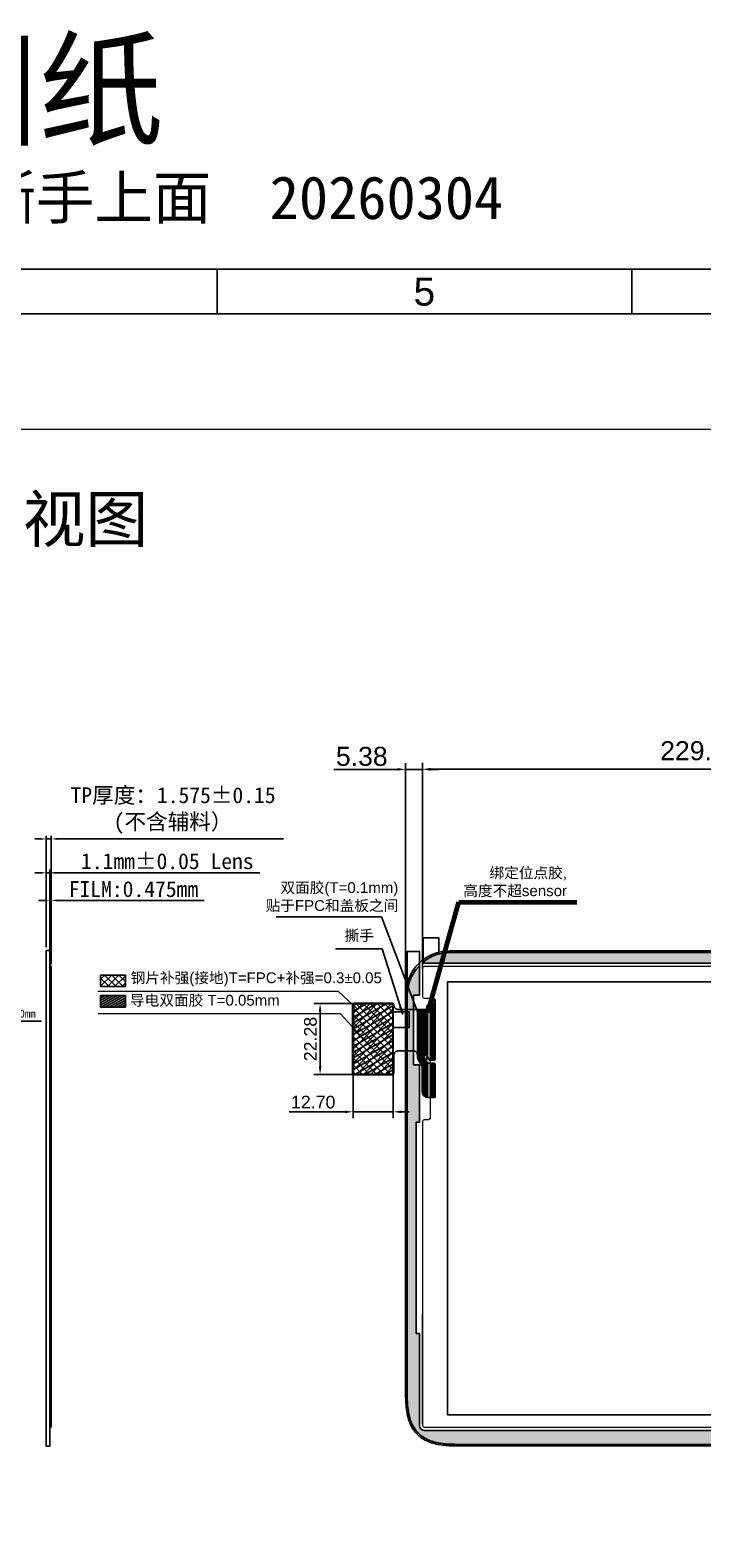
# Model space of a CAD drawing. Header units: millimetres. Extents: x 20905 to 43117, y -15595 to -5301.
# Drawn here: x 25032.7 to 25244.7, y -15172.3 to -14699.8 of the extents above; entities that cross this region are included whole.
import ezdxf

# ---------------------------------------------------------------- set-up
doc = ezdxf.new("R2010")
doc.units = ezdxf.units.MM
doc.header["$LTSCALE"] = 0.2
doc.header["$PDMODE"] = 35
for name, color, linetype in [('DIM', 4, 'Continuous'), ('FPC', 32, 'Continuous'), ('LENS', 6, 'Continuous'), ('SENSOR', 7, 'Continuous'), ('tape', 62, 'Continuous'), ('图形外框', 7, 'Continuous'), ('背胶', 2, 'Continuous')]:
    doc.layers.add(name, color=color, linetype=linetype)
doc.styles.get("Standard").update_dxf_attribs({"font": 'simhei.ttf'})
doc.styles.add('TXT', font='arial.ttf', dxfattribs={"height": 3.5})
doc.styles.add('宋体', font='arial.ttf')
doc.dimstyles.new('11', dxfattribs={"dimtxt": 4, "dimasz": 1.8, "dimexe": 1, "dimexo": 1, "dimgap": 1, "dimtad": 1, "dimzin": 9, "dimdsep": 46, "dimtxsty": 'Standard', "dimcen": 1, "dimclrd": 256, "dimclre": 256, "dimclrt": 256, "dimadec": 3, "dimazin": 0, "dimtfac": 1, "dimtmove": 0, "dimatfit": 3, "dimfxl": 1, "dimarcsym": 0})
doc.dimstyles.new('D00A', dxfattribs={"dimtxt": 3, "dimasz": 2, "dimexe": 1.25, "dimexo": 0.625, "dimtad": 0, "dimdsep": 46, "dimtxsty": '宋体', "dimcen": 2.5, "dimclrd": 3, "dimclre": 3, "dimclrt": 3, "dimadec": 0, "dimazin": 0, "dimtfac": 1, "dimtmove": 0, "dimatfit": 3, "dimfxl": 1, "dimarcsym": 0})
doc.dimstyles.new('D3.0', dxfattribs={"dimtxt": 3, "dimasz": 1.8, "dimexe": 1.199999999999999, "dimexo": 1.199999999999999, "dimgap": 1.199999999999999, "dimtad": 0, "dimzin": 1, "dimdsep": 46, "dimtxsty": '宋体', "dimcen": 0, "dimclrd": 3, "dimclre": 3, "dimclrt": 3, "dimadec": 0, "dimazin": 0, "dimtfac": 1, "dimtmove": 0, "dimatfit": 3, "dimfxl": 1, "dimlwd": 5, "dimlwe": 5, "dimarcsym": 0})
doc.dimstyles.get("Standard").update_dxf_attribs({"dimtxt": 4, "dimasz": 2.5, "dimexe": 1, "dimexo": 1, "dimtad": 1, "dimdsep": 46, "dimtxsty": '宋体', "dimcen": 0.09, "dimclrd": 256, "dimclre": 256, "dimclrt": 256, "dimadec": 0, "dimazin": 0, "dimtp": 0.005, "dimtm": 0.005, "dimtfac": 1, "dimtofl": 0, "dimtmove": 0, "dimatfit": 3, "dimfxl": 1, "dimtolj": 1, "dimlwd": -1, "dimlwe": -1, "dimarcsym": 0})
doc.dimstyles.new('STANDARD$0', dxfattribs={"dimtxt": 1.8, "dimasz": 2, "dimexe": 0.5, "dimexo": 0.6, "dimgap": 0.3, "dimtad": 0, "dimzin": 9, "dimdsep": 46, "dimtxsty": 'TXT', "dimcen": -2, "dimclrd": 256, "dimclre": 256, "dimclrt": 256, "dimadec": 1, "dimazin": 2, "dimtp": 0.2, "dimtm": 0.2, "dimtfac": 0.5, "dimtmove": 0, "dimatfit": 3, "dimfxl": 1, "dimtolj": 2, "dimarcsym": 0})

# ---------------------------------------------------------------- blocks, each defined once
blk = doc.blocks.new('*D157')
at = {"layer": 'Defpoints', "color": 0}
for p in [(25038.98983601941, -14965.31219221491), (25037.88983601941, -14989.78305591394), (25038.98983601941, -14989.78305591395)]:
    blk.add_point(p, dxfattribs=at)
at = {"layer": 'DIM', "lineweight": -2}
for p, q in [((25036.08983601942, -14965.31219221491), (25034.28983601942, -14965.31219221491)), ((25037.88983601941, -14988.78305591394), (25037.88983601941, -14964.31219221491)), ((25037.88983601941, -14965.31219221491), (25038.98983601941, -14965.31219221491)), ((25038.98983601941, -14988.78305591395), (25038.98983601941, -14964.31219221491)), ((25040.7898360194, -14965.31219221491), (25105.25189922107, -14965.31219221491))]:
    blk.add_line(p, q, dxfattribs=at)
at = {"layer": 'DIM'}
for points in [[(25036.08983601942, -14965.01219221491), (25036.08983601942, -14965.61219221491), (25037.88983601941, -14965.31219221491)], [(25040.7898360194, -14965.01219221491), (25040.7898360194, -14965.61219221491), (25038.98983601941, -14965.31219221491)]]:
    blk.add_solid(points, dxfattribs=at)
at = {"layer": 'DIM', "lineweight": 9, "insert": (25076.06369697388, -14961.68578772053), "char_height": 5, "attachment_point": 5}
blk.add_mtext('1.1mm%%P0.05 Lens', dxfattribs=at)
blk = doc.blocks.new('*D158')
at = {"layer": 'Defpoints', "color": 0}
for p in [(25039.4648360194, -14973.9945097682), (25038.98983601941, -14994.80305591394), (25039.4648360194, -14994.80305591394)]:
    blk.add_point(p, dxfattribs=at)
at = {"layer": 'DIM', "lineweight": -2}
for p, q in [((25037.18983601941, -14973.9945097682), (25035.38983601941, -14973.9945097682)), ((25038.98983601941, -14993.80305591394), (25038.98983601941, -14972.9945097682)), ((25038.98983601941, -14973.9945097682), (25039.4648360194, -14973.9945097682)), ((25039.4648360194, -14993.80305591394), (25039.4648360194, -14972.9945097682)), ((25041.2648360194, -14973.9945097682), (25087.7052854576, -14973.9945097682))]:
    blk.add_line(p, q, dxfattribs=at)
at = {"layer": 'DIM'}
for points in [[(25037.18983601941, -14973.6945097682), (25037.18983601941, -14974.29450976819), (25038.98983601941, -14973.9945097682)], [(25041.2648360194, -14973.6945097682), (25041.2648360194, -14974.29450976819), (25039.4648360194, -14973.9945097682)]]:
    blk.add_solid(points, dxfattribs=at)
at = {"layer": 'DIM', "lineweight": 9, "insert": (25065.3850607385, -14970.46641988055), "char_height": 5, "attachment_point": 5}
blk.add_mtext('FILM:0.475{\\A0;mm}', dxfattribs=at)
blk = doc.blocks.new('*D163')
at = {"layer": 'Defpoints', "color": 0}
for p in [(25039.46483601941, -14954.63860385162), (25037.88983601941, -14989.78305591394), (25039.46483601941, -14995.17594009922)]:
    blk.add_point(p, dxfattribs=at)
at = {"layer": 'DIM', "lineweight": -2}
for p, q in [((25036.08983601942, -14954.63860385162), (25034.28983601942, -14954.63860385162)), ((25037.88983601941, -14988.78305591394), (25037.88983601941, -14953.63860385162)), ((25037.88983601941, -14954.63860385162), (25039.46483601941, -14954.63860385162)), ((25039.46483601941, -14994.17594009922), (25039.46483601941, -14953.63860385162)), ((25041.26483601941, -14954.63860385162), (25112.67719556997, -14954.63860385162))]:
    blk.add_line(p, q, dxfattribs=at)
at = {"layer": 'DIM'}
for points in [[(25036.08983601942, -14954.33860385162), (25036.08983601942, -14954.93860385162), (25037.88983601941, -14954.63860385162)], [(25041.26483601941, -14954.33860385162), (25041.26483601941, -14954.93860385162), (25039.46483601941, -14954.63860385162)]]:
    blk.add_solid(points, dxfattribs=at)
at = {"layer": 'DIM', "lineweight": 9, "insert": (25077.87101579469, -14945.69384729731), "char_height": 5, "attachment_point": 5}
blk.add_mtext('TP厚度：1.575%%P0.15\\P(不含辅料）', dxfattribs=at)
blk = doc.blocks.new('*D166')
at = {"layer": 'Defpoints', "color": 0}
for p in [(25386.35364517645, -14932.67912224871), (25156.58164398836, -14995.97021441002), (25386.35364517645, -14997.64845252361)]:
    blk.add_point(p, dxfattribs=at)
at = {"layer": 'DIM', "lineweight": -2}
for p, q in [((25156.58164398836, -14995.47021441002), (25156.58164398836, -14930.67912224871)), ((25159.08164398836, -14932.67912224871), (25383.85364517645, -14932.67912224871)), ((25386.35364517645, -14997.14845252361), (25386.35364517645, -14930.67912224871))]:
    blk.add_line(p, q, dxfattribs=at)
at = {"layer": 'DIM'}
for points in [[(25159.08164398836, -14932.26245558204), (25159.08164398836, -14933.09578891537), (25156.58164398836, -14932.67912224871)], [(25383.85364517645, -14932.26245558204), (25383.85364517645, -14933.09578891537), (25386.35364517645, -14932.67912224871)]]:
    blk.add_solid(points, dxfattribs=at)
at = {"layer": 'DIM', "insert": (25275.25364517475, -14927.74392443152), "char_height": 6, "attachment_point": 5, "style": '宋体'}
blk.add_mtext('\\A2;229.77%%P0.2(sensor OD)', dxfattribs=at)
blk = doc.blocks.new('*D170')
at = {"layer": 'Defpoints', "color": 0}
for p in [(25151.19697734655, -14932.71972706788), (25156.58164398836, -14995.97021441002), (25151.19697734655, -15007.27495996032)]:
    blk.add_point(p, dxfattribs=at)
at = {"layer": 'DIM', "lineweight": -2}
for p, q in [((25148.69697734655, -14932.71972706788), (25128.59943300821, -14932.71972706788)), ((25151.19697734655, -15006.77495996032), (25151.19697734655, -14930.71972706788)), ((25156.58164398836, -14932.71972706788), (25151.19697734655, -14932.71972706788)), ((25156.58164398836, -14995.47021441002), (25156.58164398836, -14930.71972706788)), ((25159.08164398836, -14932.71972706788), (25161.58164398836, -14932.71972706788))]:
    blk.add_line(p, q, dxfattribs=at)
at = {"layer": 'DIM'}
for points in [[(25148.69697734655, -14932.30306040121), (25148.69697734655, -14933.13639373454), (25151.19697734655, -14932.71972706788)], [(25159.08164398836, -14932.30306040121), (25159.08164398836, -14933.13639373454), (25156.58164398836, -14932.71972706788)]]:
    blk.add_solid(points, dxfattribs=at)
at = {"layer": 'DIM', "insert": (25137.39820517738, -14928.65424275683), "char_height": 6, "attachment_point": 5, "style": '宋体'}
blk.add_mtext('\\A2;5.38', dxfattribs=at)
blk = doc.blocks.new('*D171')
at = {"layer": 'Defpoints', "color": 0}
for p in [(25147.32864969228, -15027.10768206873), (25134.62864969228, -15027.44307360261), (25134.62864969228, -15040.60675198935)]:
    blk.add_point(p, dxfattribs=at)
at = {"layer": 'DIM', "lineweight": -2}
for p, q in [((25134.62864969228, -15027.94307360261), (25134.62864969228, -15042.60675198935)), ((25147.32864969228, -15027.60768206873), (25147.32864969228, -15042.60675198935)), ((25132.12864969228, -15040.60675198935), (25114.52087343035, -15040.60675198935)), ((25147.32864969228, -15040.60675198935), (25134.62864969228, -15040.60675198935)), ((25149.82864969228, -15040.60675198935), (25152.32864969228, -15040.60675198935))]:
    blk.add_line(p, q, dxfattribs=at)
at = {"layer": 'DIM'}
for points in [[(25132.12864969228, -15040.19008532268), (25132.12864969228, -15041.02341865601), (25134.62864969228, -15040.60675198935)], [(25149.82864969228, -15040.19008532268), (25149.82864969228, -15041.02341865601), (25147.32864969228, -15040.60675198935)]]:
    blk.add_solid(points, dxfattribs=at)
at = {"layer": 'DIM', "insert": (25122.07476156131, -15037.56446003846), "char_height": 4, "attachment_point": 5, "style": '宋体'}
blk.add_mtext('\\A2;12.70', dxfattribs=at)
blk = doc.blocks.new('*D172')
at = {"layer": 'Defpoints', "color": 0}
for p in [(25136.67749475096, -15006.5330291118), (25124.25356362716, -15028.81349655624), (25138.27350206756, -15028.81349655624)]:
    blk.add_point(p, dxfattribs=at)
at = {"layer": 'DIM', "lineweight": -2}
for p, q in [((25136.17749475096, -15006.5330291118), (25122.25356362716, -15006.5330291118)), ((25124.25356362716, -15009.0330291118), (25124.25356362716, -15026.31349655624)), ((25137.77350206756, -15028.81349655624), (25122.25356362716, -15028.81349655624))]:
    blk.add_line(p, q, dxfattribs=at)
at = {"layer": 'DIM'}
for points in [[(25123.83689696049, -15009.0330291118), (25124.67023029382, -15009.0330291118), (25124.25356362716, -15006.5330291118)], [(25123.83689696049, -15026.31349655624), (25124.67023029382, -15026.31349655624), (25124.25356362716, -15028.81349655624)]]:
    blk.add_solid(points, dxfattribs=at)
at = {"layer": 'DIM', "insert": (25121.21127167627, -15017.67326283401), "char_height": 4, "attachment_point": 5, "rotation": 90, "style": '宋体'}
blk.add_mtext('\\A2;22.28', dxfattribs=at)

msp = doc.modelspace()

# ---------------------------------------------------------------- hatches: boundary and pattern name
at = {"layer": 'FPC'}
h = msp.add_hatch(dxfattribs=at)
h.set_pattern_fill('ANSI37', color=0, scale=0.5, style=0)
h.set_pattern_definition([(45, (6228.088090209676, -2363.440448545234), (-1.122532015133644, 1.122532015133644), []), (135, (6228.088090209676, -2363.440448545234), (-1.122532015133644, -1.122532015133644), [])])
h.paths.add_polyline_path([(25055.04295703495, -14997.52454553674), (25062.82977325754, -14997.52454553674), (25062.82977325754, -15001.15917486421), (25055.04295703495, -15001.15917486421)])
h = msp.add_hatch(dxfattribs=at)
h.set_pattern_fill('ANSI31', color=6, scale=0.2, angle=345, style=0)
h.set_pattern_definition([(30.00000000000006, (6368.441189041856, -2297.002407181855), (-0.3174999999999999, 0.5499261314031185), [])])
h.paths.add_polyline_path([(25055.04295703495, -15003.99872865642), (25062.82977325754, -15003.99872865642), (25062.82977325754, -15007.63335798389), (25055.04295703495, -15007.63335798389)])
h = msp.add_hatch(dxfattribs=at)
h.set_pattern_fill('ANSI37', color=0, scale=0.5, style=0)
h.set_pattern_definition([(45, (6235.463049787457, -2363.440448545234), (-1.122532015133644, 1.122532015133644), []), (135, (6235.463049787457, -2363.440448545234), (-1.122532015133644, -1.122532015133644), [])])
edge = h.paths.add_edge_path()
edge.add_line((25134.62864969228, -15027.96349655623), (25134.62864969229, -15006.8830291118))
edge.add_arc((25134.97864969229, -15006.8830291118), 0.3499999999985448, 89.99999999940451, 179.9999999997022, ccw=False)
edge.add_line((25134.9786496923, -15006.5330291118), (25146.97864974324, -15006.5330291118))
edge.add_arc((25146.97864974324, -15006.8830291118), 0.3499999999985448, -0.012932345246497334, 90, ccw=False)
edge.add_arc((25148.97864969229, -15006.88348053223), 1.649999999994179, 179.9870677787082, 180.000000124496)
edge.add_line((25147.3286496923, -15006.88348053582), (25147.32864969228, -15028.31349655625))
edge.add_arc((25146.82864969228, -15028.31349655625), 0.5, -90, 0, ccw=False)
edge.add_line((25146.82864969228, -15028.81349655625), (25135.47864969228, -15028.81349655623))
edge.add_arc((25135.47864969228, -15027.96349655623), 0.8499999999985448, 180, 270, ccw=False)
h = msp.add_hatch(dxfattribs=at)
h.set_pattern_fill('ANSI31', color=6, scale=0.5, angle=345, style=0)
h.set_pattern_definition([(30.00000000000006, (6235.463049787457, -2363.440448545234), (-0.79375, 1.374815328507796), [])])
edge = h.paths.add_edge_path()
edge.add_line((25134.72864969228, -15027.96349655623), (25134.72864969229, -15006.8830291118))
edge.add_arc((25134.97864969229, -15006.8830291118), 0.25, 90, 179.9999999995831, ccw=False)
edge.add_line((25134.97864969229, -15006.6330291118), (25146.97864974324, -15006.6330291118))
edge.add_arc((25146.97864974324, -15006.8830291118), 0.249999999998181, -0.012932345484728103, 90, ccw=False)
edge.add_arc((25148.97865064324, -15006.88348052919), 1.750000950945832, 179.987067878202, 180.0000002239844)
edge.add_line((25147.2286496923, -15006.88348053603), (25147.22864969228, -15028.31349655625))
edge.add_arc((25146.82864969228, -15028.31349655625), 0.4000000000014552, 270, 359.99999999973943, ccw=False)
edge.add_line((25146.82864969228, -15028.71349655625), (25135.47864969228, -15028.71349655623))
edge.add_arc((25135.47864969228, -15027.96349655623), 0.75, 180.000000000139, 270, ccw=False)
h = msp.add_hatch(dxfattribs=at)
h.set_pattern_fill('ANSI36', color=1, scale=0.1, style=0)
h.set_pattern_definition([(45, (2155.533012807195, -1507.51891420906), (0.1683798022700467, 0.6173926083235044), [0.7937500000000001, -0.15875, 0, -0.15875])])
edge = h.paths.add_edge_path()
edge.add_line((25158.12364517646, -15022.7304873435), (25158.12364517646, -15007.96662714312))
edge.add_arc((25156.90149673222, -15006.3834805358), 2.000000000002973, 270, 307.66721681144975, ccw=False)
edge.add_line((25156.90149673222, -15008.3834805358), (25154.99889661047, -15008.3834805358))
edge.add_line((25154.99889661047, -15008.3834805358), (25154.99889661025, -15023.63241113214))
edge.add_arc((25155.99889661024, -15023.63241113215), 0.999999999992724, 179.9999999997916, 209.9999999999861)
edge.add_line((25155.13287120646, -15024.13241113214), (25156.28467509634, -15026.12739398975))
edge.add_arc((25155.41864969255, -15026.62739398975), 1.000000000003992, 2.0838797354372218e-10, 30.000000000229022, ccw=False)
edge.add_line((25156.41864969255, -15026.62739398975), (25156.41864969255, -15034.10679233048))
edge.add_arc((25158.41864969255, -15034.10679233048), 2, 180, 261.5177936145685)
edge.add_line((25158.12364517646, -15036.08491576836), (25158.12364517646, -15025.21738447719))
edge.add_arc((25158.40897671881, -15024.80679233049), 0.4999999999950142, 209.9999999999098, 235.2035223794596, ccw=False)
edge.add_line((25157.97596401692, -15025.05679233048), (25157.06588390836, -15023.48048734349))
edge.add_arc((25157.49889661024, -15023.23048734349), 0.4999999999918458, 89.99999999958311, 210.0000000002988, ccw=False)
edge.add_line((25157.49889661025, -15022.73048734349), (25158.12364517646, -15022.7304873435))
at = {"layer": 'SENSOR'}
msp.add_hatch(color=256, dxfattribs=at).paths.add_polyline_path([(25158.92364517646, -15036.13421526964), (25157.92364517646, -15036.13421526964), (25157.92364517646, -15007.14425282719), (25158.92364517646, -15007.1442528272)])
at = {"layer": '背胶'}
h = msp.add_hatch(dxfattribs=at)
h.set_pattern_fill('ANSI36', color=256, scale=0.25, style=0)
h.set_pattern_definition([(45, (0, 0), (0.4209495056751168, 1.543481520808761), [1.984375, -0.396875, 0, -0.396875])])
edge = h.paths.add_edge_path()
edge.add_arc((25156.91683380289, -14993.60305591394), 0.2000000000006178, 129.4917195391869, 270)
edge.add_line((25156.91683380289, -14993.80305591394), (25267.68857902622, -14993.80305591395))
edge.add_arc((25267.68857902623, -14995.30305591395), 1.500000000001819, 41.53190249176129, 90.00000000027791, ccw=False)
edge.add_line((25268.81145900953, -14994.30850046396), (25269.76321253171, -14995.38305591394))
edge.add_line((25269.76321253171, -14995.38305591394), (25385.85364517645, -14995.38305591394))
edge.add_arc((25385.85364517645, -14996.88305591394), 1.5, 0, 90, ccw=False)
edge.add_line((25387.35364517645, -14996.88305591394), (25387.35364517646, -15144.09322797362))
edge.add_arc((25382.3321544204, -15130.53387337456), 14.45930380606197, 290.3213070231077, 291.4513827657341)
edge.add_arc((25383.51635945217, -15133.52502470464), 11.24228037099987, 291.4092132504254, 302.1696486748676)
edge.add_arc((25384.23475537102, -15134.73096353396), 9.83904748637046, 302.3674732425685, 306.1224392190569)
edge.add_arc((25384.55336888074, -15135.15606649692), 9.307842439703924, 306.0808311457509, 326.5369015368454)
edge.add_arc((25383.15025293703, -15134.24051986814), 10.98321614991369, 326.5885006693392, 337.8780761381202)
edge.add_arc((25380.22637267571, -15133.03355345578), 14.14638199512035, 337.8090448709108, 346.0116236780527)
edge.add_arc((25375.1446863081, -15131.75521952698), 19.38637893692861, 345.975999099345, 351.8626011130634)
edge.add_arc((25367.16220878226, -15130.57223063353), 27.45596460529439, 351.7766681257617, 355.9697312266858)
edge.add_arc((25350.7455149289, -15129.41326831679), 43.91351689879387, 355.9667640968261, 358.9018023364413)
edge.add_line((25394.65096559597, -15130.25491440763), (25394.65927344507, -15129.80064317108))
edge.add_line((25394.65927344507, -15129.80064317108), (25394.66525551353, -15129.34760613346))
edge.add_line((25394.66525551353, -15129.34760613346), (25394.6689348813, -15128.89454454289))
edge.add_line((25394.6689348813, -15128.89454454289), (25394.67031300615, -15128.44095900904))
edge.add_line((25394.67031300615, -15128.44095900904), (25394.67031300615, -15005.23844721377))
edge.add_line((25394.67031300615, -15005.23844721377), (25394.6697518881, -15005.04466602242))
edge.add_line((25394.6697518881, -15005.04466602242), (25394.66893906024, -15004.85078225949))
edge.add_arc((25300.17035129303, -15005.27971940145), 94.49956125331556, 0.2600686392167859, 0.726300708161275)
edge.add_arc((25322.46620320579, -15005.0023101012), 72.20198442164057, 0.7304550851282445, 1.183331763823962)
edge.add_arc((25381.25568371725, -15003.78972199917), 13.40000000002783, 1.190880310790255, 89.99999999998445)
edge.add_line((25381.25568371725, -14990.38972199914), (25165.31160663605, -14990.38972199914))
edge.add_arc((25165.31157120992, -15003.78968583406), 13.39996383495735, 89.99984852437888, 129.4917195397021)
edge = h.paths.add_edge_path()
edge.add_arc((25155.38364517645, -14995.06743833975), 0.2000000000017934, 0, 137.4736121725721, ccw=False)
edge.add_line((25155.58364517645, -14995.06743833975), (25155.58364517645, -15003.8475666288))
edge.add_line((25155.58364517645, -15003.8475666288), (25153.7486496923, -15003.8475666288))
edge.add_line((25153.7486496923, -15003.8475666288), (25153.7486496923, -15025.81568715477))
edge.add_line((25153.7486496923, -15025.81568715477), (25155.58364517645, -15025.81568715477))
edge.add_line((25155.58364517645, -15025.81568715477), (25155.58364517645, -15043.85223497511))
edge.add_line((25155.58364517645, -15043.85223497511), (25154.58364517645, -15043.85223497511))
edge.add_line((25154.58364517645, -15043.85223497511), (25154.58364517645, -15110.39205591394))
edge.add_line((25154.58364517645, -15110.39205591394), (25155.58364517645, -15110.39205591394))
edge.add_line((25155.58364517645, -15110.39205591394), (25155.58364517645, -15139.46305591396))
edge.add_arc((25157.08364517645, -15139.46305591396), 1.5, 180, 270)
edge.add_line((25157.08364517645, -15140.96305591396), (25386.85364517645, -15140.96305591396))
edge.add_line((25386.85364517645, -15140.96305591396), (25386.85364517645, -15144.36804928355))
edge.add_arc((25382.33215442038, -15130.63387337457), 14.45930380606426, 283.63544536993794, 288.2222978342097, ccw=False)
edge.add_arc((25381.40581862488, -15126.98368250808), 18.22503610301537, 280.63678236222, 283.7603141216153, ccw=False)
edge.add_arc((25380.26618171712, -15120.49392499115), 24.81375939977894, 274.8024776552704, 280.45704701438274, ccw=False)
edge.add_arc((25378.93819411737, -15104.39793664396), 40.96442613052257, 271.31159637486456, 274.76856568852514, ccw=False)
edge.add_line((25379.87585655635, -15145.35162997379), (25379.36540058727, -15145.36221075713))
edge.add_line((25379.36540058727, -15145.36221075713), (25378.85578301569, -15145.36985492696))
edge.add_line((25378.85578301569, -15145.36985492696), (25378.34613002616, -15145.37458069154))
edge.add_line((25378.34613002616, -15145.37458069154), (25377.8359131724, -15145.37638982895))
edge.add_line((25377.8359131724, -15145.37638982895), (25168.53125435363, -15145.37638982895))
edge.add_line((25168.53125435363, -15145.37638982895), (25168.07767275772, -15145.37500818502))
edge.add_line((25168.07767275772, -15145.37500818502), (25167.62461461352, -15145.37132275196))
edge.add_line((25167.62461461352, -15145.37132275196), (25167.17158108699, -15145.36533206995))
edge.add_line((25167.17158108699, -15145.36533206995), (25166.71731203711, -15145.35701300222))
edge.add_arc((25167.55963999793, -15101.47715267257), 43.88794434629947, 265.963547441157, 268.90027201587503, ccw=False)
edge.add_arc((25166.40105311501, -15117.87537690564), 27.44884223202012, 261.77239209496724, 265.9665187799883, ccw=False)
edge.add_arc((25165.2181892141, -15125.85314741866), 19.38393079301059, 255.9708595662446, 261.8581812074493, ccw=False)
edge.add_arc((25163.93997402458, -15130.9323621342), 14.14635980520133, 247.803947441562, 256.0065406264291, ccw=False)
edge.add_arc((25162.7330827563, -15133.85531174537), 10.98408286882844, 236.5842469738059, 247.87297631152478, ccw=False)
edge.add_arc((25161.81697663334, -15135.25896806055), 9.307950579726581, 216.0770656881922, 236.532925675981, ccw=False)
edge.add_arc((25162.24147491304, -15134.94090641139), 9.838341419782733, 212.3631516354796, 216.1183562337406, ccw=False)
edge.add_arc((25163.44734274769, -15134.22268571486), 11.24142348678637, 201.4040763987839, 212.1652907473359, ccw=False)
edge.add_arc((25166.43949300838, -15133.03839370504), 14.45940773460664, 193.6303808223551, 201.4462648219663, ccw=False)
edge.add_arc((25170.09112215221, -15132.11204792448), 18.22653663330289, 190.6319678546857, 193.7552506848461, ccw=False)
edge.add_arc((25176.58558565891, -15130.97210747123), 24.81994767230812, 184.7990475550168, 190.4522397249359, ccw=False)
edge.add_arc((25192.69736294818, -15129.6438471997), 40.98637227263467, 181.3098945566514, 184.7650386652049, ccw=False)
edge.add_line((25151.72170137859, -15130.58079490651), (25151.71113443112, -15130.07033580504))
edge.add_line((25151.71113443112, -15130.07033580504), (25151.70350082156, -15129.5607142487))
edge.add_line((25151.70350082156, -15129.5607142487), (25151.69878238528, -15129.05105736507))
edge.add_line((25151.69878238528, -15129.05105736507), (25151.69697734655, -15128.54083625156))
edge.add_line((25151.69697734655, -15128.54083625156), (25151.69697734655, -15005.43845201967))
edge.add_line((25151.69697734655, -15005.43845201967), (25151.69754056178, -15005.24466872007))
edge.add_line((25151.69754056178, -15005.24466872007), (25151.69835415794, -15005.05060887537))
edge.add_arc((25246.18010586619, -15005.47957833897), 94.48272551456417, 179.2736333497224, 179.7398654186726, ccw=False)
edge.add_arc((25224.02892987876, -15005.20417904614), 72.32983848404241, 178.8172234157092, 179.26932675438, ccw=False)
edge.add_arc((25165.11157120992, -15003.98968583405), 13.39996383496068, 137.4736121717604, 178.8089686239679, ccw=False)

# ---------------------------------------------------------------- linework, layer by layer
at = {"color": 6}
msp.add_lwpolyline([(25147.2286496923, -15009.06107429383), (25152.3286496923, -15009.06107429383), (25152.3286496923, -15014.06107429383), (25147.22864969229, -15014.06107429383)], dxfattribs=at)
at = {"layer": 'FPC', "color": 0}
msp.add_lwpolyline([(25055.04295703495, -14997.52454553674), (25062.82977325754, -14997.52454553674), (25062.82977325754, -15001.15917486421), (25055.04295703495, -15001.15917486421)], close=True, dxfattribs=at)
at = {"layer": 'FPC', "color": 6}
msp.add_lwpolyline([(25055.04295703495, -15003.99872865642), (25062.82977325754, -15003.99872865642), (25062.82977325754, -15007.63335798389), (25055.04295703495, -15007.63335798389)], close=True, dxfattribs=at)
at = {"layer": 'FPC'}
msp.add_lwpolyline([(25160.32364517646, -15025.30679233048), (25158.40897671881, -15025.30679233048, -0.2679491924308307), (25157.97596401692, -15025.05679233048), (25157.06588390836, -15023.48048734349, -0.9999999999999999), (25157.93190931213, -15022.98048734349), (25158.55331428611, -15024.05679233049, 0.2679491924299866), (25158.986326988, -15024.30679233048), (25160.32364517645, -15024.30679233048, 0.4142135623784227), (25160.52364517645, -15024.10679233048), (25160.52364517645, -15005.30679233048, 0.4142135623784227), (25160.32364517645, -15005.10679233048), (25159.22364517645, -15005.10679233049, 0.4142135623757589), (25159.02364517645, -15005.30679233049), (25159.02364517646, -15006.67554565393, -0.1989123673817447), (25158.73075195765, -15007.38265243512), (25158.31571029459, -15007.79769409817, -0.1989123673793524), (25156.90149673222, -15008.3834805358), (25148.9786496923, -15008.38348053581, -0.4142796734383484), (25147.4786497305, -15006.8831419678, 0.4142796734330205), (25146.97864974324, -15006.3830291118), (25134.97864969229, -15006.3830291118, 0.414213562373095), (25134.47864969229, -15006.8830291118), (25134.47864969229, -15028.46349655624, 0.414213562373095), (25134.97864969229, -15028.96349655624), (25146.97864974324, -15028.96349655626, 0.414213562373095), (25147.47864974324, -15028.46349655626), (25147.47864974324, -15022.88302911175, -0.4142135623752262), (25148.97864974325, -15021.38302911175), (25153.49889661026, -15021.38302911178, -0.4142135623759365), (25154.99889661026, -15022.8830291118), (25154.99889661025, -15023.63241113214, 0.1316524975877969), (25155.13287120646, -15024.13241113214), (25156.28467509633, -15026.12739398975, -0.131652497587573), (25156.41864969255, -15026.62739398975), (25156.41864969255, -15034.10679233048, 0.4142135623728882), (25158.41864969255, -15036.10679233048), (25160.32364517646, -15036.10679233048, 0.414213562373095), (25160.52364517646, -15035.90679233048), (25160.52364517646, -15025.50679233048, 0.4142135623677674)], format="xyb", close=True, dxfattribs=at)
at = {"layer": 'FPC', "color": 0}
msp.add_lwpolyline([(25134.62864969228, -15027.96349655623), (25134.62864969229, -15006.8830291118, -0.4142135623731902), (25134.9786496923, -15006.5330291118), (25146.97864974324, -15006.5330291118, -0.4142796734338386), (25147.32864973433, -15006.883108111, 5.64280035608102e-05), (25147.3286496923, -15006.88348053582), (25147.32864969228, -15028.31349655625, -0.4142135623736599), (25146.82864969228, -15028.81349655625), (25135.47864969228, -15028.81349655623, -0.4142135623727816)], format="xyb", close=True, dxfattribs=at)
at = {"layer": 'FPC', "color": 6}
msp.add_lwpolyline([(25134.72864969228, -15027.96349655623), (25134.72864969229, -15006.8830291118, -0.4142135623702446), (25134.97864969229, -15006.6330291118), (25146.97864974324, -15006.6330291118, -0.4142796734354647), (25147.22864973687, -15006.8830855398, 5.642800353717078e-05), (25147.2286496923, -15006.88348053603), (25147.22864969228, -15028.31349655625, -0.4142135623719366), (25146.82864969228, -15028.71349655625), (25135.47864969228, -15028.71349655623, -0.4142135623731661)], format="xyb", close=True, dxfattribs=at)
at = {"layer": 'FPC', "color": 1}
msp.add_lwpolyline([(25158.12364517646, -15022.7304873435), (25158.12364517646, -15007.96662714312, -0.1658502677806674), (25156.90149673222, -15008.3834805358), (25154.99889661047, -15008.3834805358), (25154.99889661025, -15023.63241113214, 0.1316524975877969), (25155.13287120646, -15024.13241113214), (25156.28467509634, -15026.12739398975, -0.131652497587573), (25156.41864969255, -15026.62739398975), (25156.41864969255, -15034.10679233048, 0.3714884179655587), (25158.12364517646, -15036.08491576836), (25158.12364517646, -15025.21738447719, -0.1104165844485204), (25157.97596401692, -15025.05679233048), (25157.06588390836, -15023.48048734349, -0.5773502691901513), (25157.49889661025, -15022.73048734349)], format="xyb", close=True, dxfattribs=at)
at = {"layer": 'FPC', "linetype": 'Continuous'}
for points in [[(25159.87364517646, -15007.30679233048), (25159.87364517646, -15007.00679233048), (25160.32364517646, -15007.00679233048), (25160.32364517646, -15006.70679233048), (25159.12364517646, -15006.70679233048), (25159.12364517646, -15007.00679233048), (25159.57364517646, -15007.00679233048), (25159.57364517646, -15007.30679233048), (25159.12364517646, -15007.30679233048), (25159.12364517646, -15007.60679233048), (25160.32364517646, -15007.60679233048), (25160.32364517646, -15007.30679233048)], [(25159.12364517646, -15007.90679233048), (25159.12364517646, -15008.20679233048), (25160.32364517646, -15008.20679233048), (25160.32364517646, -15007.90679233048)], [(25159.22364517645, -15005.50679233048), (25159.22364517645, -15006.40679233048), (25160.32364517646, -15006.40679233048), (25160.32364517646, -15005.50679233048)], [(25159.12364517646, -15008.50679233048), (25159.12364517646, -15008.80679233048), (25160.32364517646, -15008.80679233048), (25160.32364517646, -15008.50679233048)], [(25159.12364517646, -15009.10679233048), (25159.12364517646, -15009.40679233048), (25160.32364517646, -15009.40679233048), (25160.32364517646, -15009.10679233048)], [(25159.12364517646, -15009.70679233048), (25159.12364517646, -15010.00679233048), (25160.32364517646, -15010.00679233048), (25160.32364517646, -15009.70679233048)], [(25159.12364517646, -15010.30679233048), (25159.12364517646, -15010.60679233048), (25160.32364517646, -15010.60679233048), (25160.32364517646, -15010.30679233048)], [(25159.12364517646, -15010.90679233048), (25159.12364517646, -15011.20679233048), (25160.32364517646, -15011.20679233048), (25160.32364517646, -15010.90679233048)], [(25159.12364517646, -15011.50679233048), (25159.12364517646, -15011.80679233048), (25160.32364517646, -15011.80679233048), (25160.32364517646, -15011.50679233048)], [(25159.12364517646, -15012.10679233048), (25159.12364517646, -15012.40679233048), (25160.32364517646, -15012.40679233048), (25160.32364517646, -15012.10679233048)], [(25159.12364517646, -15012.70679233048), (25159.12364517646, -15013.00679233048), (25160.32364517646, -15013.00679233048), (25160.32364517646, -15012.70679233048)], [(25159.12364517646, -15013.30679233048), (25159.12364517646, -15013.60679233048), (25160.32364517646, -15013.60679233048), (25160.32364517646, -15013.30679233048)], [(25159.12364517646, -15013.90679233048), (25159.12364517646, -15014.20679233048), (25160.32364517646, -15014.20679233048), (25160.32364517646, -15013.90679233048)], [(25159.87364517646, -15025.50679233048), (25159.87364517646, -15025.80679233048), (25160.32364517646, -15025.80679233048), (25160.32364517646, -15026.10679233048), (25159.12364517646, -15026.10679233048), (25159.12364517646, -15025.80679233048), (25159.57364517646, -15025.80679233048), (25159.57364517646, -15025.50679233048)], [(25159.12364517646, -15026.70679233048), (25159.12364517646, -15026.40679233048), (25160.32364517646, -15026.40679233048), (25160.32364517646, -15026.70679233048)], [(25159.12364517646, -15027.30679233048), (25159.12364517646, -15027.00679233048), (25160.32364517646, -15027.00679233048), (25160.32364517646, -15027.30679233048)], [(25159.12364517646, -15027.90679233048), (25159.12364517646, -15027.60679233048), (25160.32364517646, -15027.60679233048), (25160.32364517646, -15027.90679233048)], [(25159.12364517646, -15028.50679233048), (25159.12364517646, -15028.20679233048), (25160.32364517646, -15028.20679233048), (25160.32364517646, -15028.50679233048)], [(25159.12364517646, -15029.10679233048), (25159.12364517646, -15028.80679233048), (25160.32364517646, -15028.80679233048), (25160.32364517646, -15029.10679233048)], [(25159.12364517646, -15029.70679233048), (25159.12364517646, -15029.40679233048), (25160.32364517646, -15029.40679233048), (25160.32364517646, -15029.70679233048)], [(25159.12364517646, -15030.30679233048), (25159.12364517646, -15030.00679233048), (25160.32364517646, -15030.00679233048), (25160.32364517646, -15030.30679233048)], [(25159.12364517646, -15030.90679233048), (25159.12364517646, -15030.60679233048), (25160.32364517646, -15030.60679233048), (25160.32364517646, -15030.90679233048)], [(25159.12364517646, -15031.50679233048), (25159.12364517646, -15031.20679233048), (25160.32364517646, -15031.20679233048), (25160.32364517646, -15031.50679233048)], [(25159.12364517646, -15032.10679233048), (25159.12364517646, -15031.80679233048), (25160.32364517646, -15031.80679233048), (25160.32364517646, -15032.10679233048)], [(25159.12364517646, -15032.70679233048), (25159.12364517646, -15032.40679233048), (25160.32364517646, -15032.40679233048), (25160.32364517646, -15032.70679233048)], [(25159.12364517646, -15033.30679233048), (25159.12364517646, -15033.00679233048), (25160.32364517646, -15033.00679233048), (25160.32364517646, -15033.30679233048)], [(25159.12364517646, -15033.90679233048), (25159.12364517646, -15033.60679233048), (25160.32364517646, -15033.60679233048), (25160.32364517646, -15033.90679233048)], [(25159.12364517646, -15034.50679233048), (25159.12364517646, -15034.20679233048), (25160.32364517646, -15034.20679233048), (25160.32364517646, -15034.50679233048)], [(25159.87364517646, -15035.10679233048), (25159.87364517646, -15035.40679233048), (25160.32364517646, -15035.40679233048), (25160.32364517646, -15035.70679233048), (25159.12364517646, -15035.70679233048), (25159.12364517646, -15035.40679233048), (25159.57364517646, -15035.40679233048), (25159.57364517646, -15035.10679233048), (25159.12364517646, -15035.10679233048), (25159.12364517646, -15034.80679233048), (25160.32364517646, -15034.80679233048), (25160.32364517646, -15035.10679233048)]]:
    msp.add_lwpolyline(points, close=True, dxfattribs=at)
at = {"layer": 'FPC'}
for points in [[(25159.12364517646, -15014.50679233048), (25159.12364517646, -15014.80679233048), (25160.32364517646, -15014.80679233048), (25160.32364517646, -15014.50679233048)], [(25159.12364517646, -15015.10679233048), (25159.12364517646, -15015.40679233048), (25160.32364517646, -15015.40679233048), (25160.32364517646, -15015.10679233048)], [(25159.12364517646, -15015.70679233048), (25159.12364517646, -15016.00679233048), (25160.32364517646, -15016.00679233048), (25160.32364517646, -15015.70679233048)], [(25159.12364517646, -15016.30679233048), (25159.12364517646, -15016.60679233048), (25160.32364517646, -15016.60679233048), (25160.32364517646, -15016.30679233048)], [(25159.12364517646, -15016.90679233048), (25159.12364517646, -15017.20679233048), (25160.32364517646, -15017.20679233048), (25160.32364517646, -15016.90679233048)], [(25159.12364517646, -15017.50679233048), (25159.12364517646, -15017.80679233048), (25160.32364517646, -15017.80679233048), (25160.32364517646, -15017.50679233048)], [(25159.12364517646, -15018.10679233048), (25159.12364517646, -15018.40679233048), (25160.32364517646, -15018.40679233048), (25160.32364517646, -15018.10679233048)], [(25159.12364517646, -15018.70679233048), (25159.12364517646, -15019.00679233048), (25160.32364517646, -15019.00679233048), (25160.32364517646, -15018.70679233048)], [(25159.12364517646, -15019.30679233048), (25159.12364517646, -15019.60679233048), (25160.32364517646, -15019.60679233048), (25160.32364517646, -15019.30679233048)], [(25159.12364517646, -15019.90679233048), (25159.12364517646, -15020.20679233048), (25160.32364517646, -15020.20679233048), (25160.32364517646, -15019.90679233048)], [(25159.12364517646, -15020.50679233048), (25159.12364517646, -15020.80679233048), (25160.32364517646, -15020.80679233048), (25160.32364517646, -15020.50679233048)], [(25159.12364517646, -15021.10679233048), (25159.12364517646, -15021.40679233048), (25160.32364517646, -15021.40679233048), (25160.32364517646, -15021.10679233048)], [(25159.12364517646, -15021.70679233048), (25159.12364517646, -15022.00679233048), (25160.32364517646, -15022.00679233048), (25160.32364517646, -15021.70679233048)], [(25159.12364517646, -15022.30679233048), (25159.12364517646, -15022.60679233048), (25160.32364517646, -15022.60679233048), (25160.32364517646, -15022.30679233048)], [(25159.12364517646, -15022.90679233048), (25159.12364517646, -15023.20679233048), (25160.32364517646, -15023.20679233048), (25160.32364517646, -15022.90679233048)], [(25159.87364517646, -15024.10679233048), (25159.87364517646, -15023.80679233048), (25160.32364517646, -15023.80679233048), (25160.32364517646, -15023.50679233048), (25159.12364517646, -15023.50679233048), (25159.12364517646, -15023.80679233048), (25159.57364517646, -15023.80679233048), (25159.57364517646, -15024.10679233048)]]:
    msp.add_lwpolyline(points, close=True, dxfattribs=at)
at = {"layer": 'LENS', "linetype": 'Continuous'}
for points in [[(25038.98983601941, -14989.78305591395), (25038.98983601941, -15145.98305591394), (25037.88983601941, -15145.98305591394), (25037.88983601941, -14989.78305591394)], [(25381.96964517644, -14999.70305591394), (25164.39364517644, -14999.70305591394), (25164.39364517644, -15136.06305591394), (25381.96964517644, -15136.06305591394)]]:
    msp.add_lwpolyline(points, close=True, dxfattribs=at)
msp.add_lwpolyline([(25377.83679962475, -15145.87638982895), (25168.53049283645, -15145.87638982895), (25168.07487764906, -15145.87500199055), (25167.61927542157, -15145.87129586246), (25167.16369794999, -15145.86527154063), (25166.70815702964, -15145.85692918104, -0.01281457963625889), (25164.43512510829, -15145.75499148606, -0.01829902898501153), (25162.4017802617, -15145.53660606784, -0.02568921909603588), (25160.39801910565, -15145.14399146206, -0.03580067275594481), (25158.40719189164, -15144.49348957643, -0.04928959995036607), (25156.40868056078, -15143.44103530739, -0.0894933042758821), (25153.88994619547, -15141.0346137395, -0.01640745873784987), (25153.5084986508, -15140.47411783189, -0.04700749721187773), (25152.51572695573, -15138.50763631819, -0.03410726898212196), (25151.90152721781, -15136.56421710376, -0.0136319218219669), (25151.68592725567, -15135.56631703656, -0.02467944211719409), (25151.35440339028, -15133.09040666049, -0.0150803284043265), (25151.22181965756, -15130.59168328957), (25151.21121193193, -15130.07925431118), (25151.20353548676, -15129.5667730394), (25151.19879057321, -15129.05425624208), (25151.19697734655, -15128.54172068825), (25151.19697734655, -15005.23772541674), (25151.19754360805, -15005.04289400184), (25151.19835855214, -15004.84851264314, -0.002034323976718011), (25151.20501299547, -15004.07546855454, -0.001972675513618789), (25151.2146089758, -15003.50083442433, -0.4081388627544583), (25165.11160663605, -14989.88972199914), (25381.25568371725, -14989.88972199914, -0.4081388606654255)], format="xyb", dxfattribs=at)
at = {"layer": 'SENSOR'}
msp.add_lwpolyline([(25039.46483601941, -15139.96305591396), (25038.98983601941, -15139.96305591396), (25038.98983601941, -14994.80305591394), (25039.46483601941, -14994.80305591394)], close=True, dxfattribs=at)
at = {"layer": 'SENSOR', "linetype": 'Continuous', "lineweight": 15}
msp.add_lwpolyline([(25269.18131784782, -14996.23429262184), (25268.062872354, -14994.97153743061, 0.2146922314712802), (25267.68857902623, -14994.80305591394), (25157.08164398836, -14994.80305591394, 0.414213562373095), (25156.58164398836, -14995.30305591394), (25156.58164398836, -15004.29134173154, 0.4142135623719504), (25157.08164398835, -15004.79134173154), (25158.42364517646, -15004.79134173153, -0.4142135623722959), (25158.92364517646, -15005.29134173153), (25158.92364517646, -15042.61134173151, -0.4142135623738942), (25158.42364517646, -15043.11134173151), (25157.08164398836, -15043.1113417315, 0.4142135623736861), (25156.58164398836, -15043.6113417315), (25156.58164398836, -15139.46305591396, 0.414213562373095), (25157.08164398836, -15139.96305591396), (25385.85364517645, -15139.96305591394, 0.414213562373095), (25386.35364517645, -15139.46305591394), (25386.35364517645, -14996.90277413851, 0.4142135623730863), (25385.85364517645, -14996.40277413851), (25269.55561117558, -14996.40277413851, -0.2146922314711936)], format="xyb", close=True, dxfattribs=at)
msp.add_lwpolyline([(25158.92364517646, -15036.13421526964), (25157.92364517646, -15036.13421526964), (25157.92364517646, -15007.14425282719), (25158.92364517646, -15007.1442528272)], close=True, dxfattribs=at)
at = {"layer": 'tape', "linetype": 'Continuous'}
msp.add_line((25156.58364517645, -15138.88305591394), (25156.58364517645, -15104.39205591394), dxfattribs=at)
at = {"layer": '图形外框'}
for points in [[(24554.95745498676, -14775.17901839237), (24554.95745498676, -15443.98410819571), (25529.21784443106, -15443.98410819571), (25529.21784443106, -14775.17901839237)], [(24568.82422718364, -14789.25912554612), (24568.82422718364, -15429.90400104196), (25515.3510722342, -15429.90400104196), (25515.3510722342, -14789.25912554612)]]:
    msp.add_lwpolyline(points, close=True, dxfattribs=at)
for points in [[(25091.79963575165, -14775.17901839237), (25091.79963575165, -14789.25912554612)], [(25222.54348789367, -14775.17901839237), (25222.54348789367, -14789.25912554612)]]:
    msp.add_lwpolyline(points, dxfattribs=at)
at = {"layer": '图形外框', "lineweight": 0}
msp.add_lwpolyline([(24568.82422718364, -14825.59324460714), (25515.35107223407, -14825.59324460714)], dxfattribs=at)
at = {"layer": '背胶', "color": 1}
for points in [[(25156.71683380289, -14993.60305591394), (25156.71683380289, -14985.80944090081), (25161.71683380289, -14985.80944090081), (25161.71683380289, -14990.8808944982)], [(25151.70088149376, -15004.66620103106), (25151.70088149376, -14990.06743833975), (25155.58364517645, -14990.06743833975), (25155.58364517645, -14995.06743833975)]]:
    msp.add_lwpolyline(points, dxfattribs=at)
at = {"layer": '背胶', "linetype": 'Continuous'}
for points in [[(25156.7896404634, -14993.4487126135, 0.7035178386476935), (25156.91683380289, -14993.80305591394), (25267.68857902622, -14993.80305591395, -0.2146922314720958)], [(25381.25568371725, -14990.38972199914), (25165.31160663605, -14990.38972199914, 0.1740418061074112), (25156.78964046384, -14993.44871261403)], [(25377.8359131724, -15145.37638982895), (25168.53125435363, -15145.37638982895), (25168.07767275772, -15145.37500818502), (25167.62461461352, -15145.37132275196), (25167.17158108699, -15145.36533206995), (25166.71731203711, -15145.35701300222, -0.01281457963627748), (25164.4703181353, -15145.25623157303, -0.01830237318806123), (25162.47296349969, -15145.04169892119, -0.02569393864727161), (25160.5192267823, -15144.65890518198, -0.03580585455150731), (25158.59580469495, -15144.03042878216, -0.04929624763760616), (25156.68403568786, -15143.02368706672, -0.0894933042758638), (25154.29405211195, -15140.74016780513, -0.01638663756879311), (25153.93129990036, -15140.20720996806, -0.04698919353027987), (25152.98124188261, -15138.32516480577, -0.03411645461718526), (25152.38731741711, -15136.44586097382, -0.01362873593186954), (25152.17748846473, -15135.47483928822, -0.02467170815937409), (25151.85265051533, -15133.04857602133, -0.01507705247651093), (25151.72170137859, -15130.58079490651), (25151.71113443112, -15130.07033580504), (25151.70350082156, -15129.5607142487), (25151.69878238528, -15129.05105736507), (25151.69697734655, -15128.54083625156), (25151.69697734655, -15005.43845201967), (25151.69754056178, -15005.24466872007), (25151.69835415794, -15005.05060887537, -0.002034323976717173), (25151.70497282238, -15004.28180665127, -0.001972675513615531), (25151.71450244538, -15003.71115523178, -0.1823409749011561), (25155.23625195445, -14994.93225240175)], [(25155.23625195394, -14994.93225240128, -0.6839045769376284), (25155.58364517645, -14995.06743833975), (25155.58364517645, -15003.8475666288), (25153.7486496923, -15003.8475666288), (25153.7486496923, -15025.81568715477), (25155.58364517645, -15025.81568715477), (25155.58364517645, -15043.85223497511), (25154.58364517645, -15043.85223497511), (25154.58364517645, -15110.39205591394), (25155.58364517645, -15110.39205591394), (25155.58364517645, -15139.46305591396, 0.414213562373095), (25157.08364517645, -15140.96305591396), (25386.85364517645, -15140.96305591396)]]:
    msp.add_lwpolyline(points, format="xyb", dxfattribs=at)

# ---------------------------------------------------------------- texts
at = {"color": 2, "lineweight": 0, "char_height": 3.391799591987782, "attachment_point": 6, "style": '宋体'}
for s, insert, width in [('绑定位点胶,\\P高度不超sensor', (25202.1185315334, -14968.32027511154), 49.9754622301234), ('{\\fSimSun|b0|i0|c134|p2;双面胶}(T=0.1mm)\\P{\\fSimSun|b0|i0|c134|p2;贴于}FPC{\\fSimSun|b0|i0|c134|p2;和盖板之间}', (25148.91378015451, -14972.98343527577), 63.01208218841928)]:
    msp.add_mtext(s, dxfattribs=dict(at, insert=insert, width=width))
at = {"attachment_point": 1, "style": '宋体'}
for s, insert, char_height, width in [('{\\fSimSun|b0|i0|c134|p2;撕手}', (25131.97266040776, -14983.33954956456), 3.391799591987782, 9.866025695541808), ('{\\fSimSun|b0|i0|c134|p2;钢片补强}({\\fSimSun|b0|i0|c134|p2;接地})T=FPC+{\\fSimSun|b0|i0|c134|p2;补强}=0.3%%P0.05', (25064.48838942377, -14996.68056329037), 3.391799591987782, 82.35848210623107), ('导电双面胶 T=0.05mm \\P', (25064.29028525464, -15003.75542732683), 3.391799591987782, 51.11765509438648), ('{\\fSimSun|b0|i0|c134|p2;\\C0;FH34SRJ-6S-0.5SH,H=1.0mm}', (24993.71834147022, -15008.39751971495), 2.5, 42.75088896772394)]:
    msp.add_mtext(s, dxfattribs=dict(at, insert=insert, char_height=char_height, width=width))
at = {"layer": '图形外框', "style": '宋体'}
msp.add_text('5', height=8.800066971096724, dxfattribs=at).set_placement((25153.70484401136, -14786.61910545479))
at = {"layer": '图形外框', "lineweight": 0, "attachment_point": 1, "style": '宋体'}
for s, insert, char_height, width in [('{\\fSimSun|b0|i0|c134|p54;\\H0.7552x;TP图纸}', (24956.445147265, -14704.05636815412), 38.389643733978, 219.8737548937849), ('{\\fSimSun|b0|i0|c134|p54;\\H0.7049x;在A04基础上改背胶厚度，正保取消丝印字符，字符改在撕手上面  20260304}', (24564.04954490816, -14745.82714746464), 19.194821866989, 1112.848707570448), ('{\\fSimSun|b0|i0|c134|p54;\\H0.7552x;侧视图}', (25010.698831883, -14846.61619117526), 19.194821866989, 109.9368774468925)]:
    msp.add_mtext(s, dxfattribs=dict(at, insert=insert, char_height=char_height, width=width))

# ---------------------------------------------------------------- dimensions: what is measured, and where the dimension line sits
at = {"layer": 'DIM'}
dim = msp.add_linear_dim(base=(25386.35364517645, -14932.67912224871), p1=(25156.58164398836, -14995.97021441002), p2=(25386.35364517645, -14997.64845252361), text='<>%%P0.2(sensor OD)', dimstyle='STANDARD$0', override={"dimtxt": 6, "dimasz": 2.5, "dimexe": 2, "dimexo": 0.5, "dimgap": 1, "dimtad": 1, "dimzin": 0, "dimtxsty": '宋体', "dimaunit": 1, "dimadec": 4, "dimatfit": 0, "dimtvp": 0.9285714285714286, "dimarcsym": 2}, dxfattribs=at)
dim.commit()
dim.dimension.update_dxf_attribs({"geometry": '*D166', "text_midpoint": (25275.25364517475, -14932.67912224871), "dimtype": 160})
dim = msp.add_linear_dim(base=(25151.19697734655, -14932.71972706788), p1=(25156.58164398836, -14995.97021441002), p2=(25151.19697734655, -15007.27495996032), dimstyle='STANDARD$0', override={"dimtxt": 6, "dimasz": 2.5, "dimexe": 2, "dimexo": 0.5, "dimgap": 1, "dimtad": 1, "dimzin": 0, "dimtxsty": '宋体', "dimaunit": 1, "dimadec": 4, "dimatfit": 0, "dimtvp": 0.9285714285714286, "dimarcsym": 2}, dxfattribs=at)
dim.commit()
dim.dimension.update_dxf_attribs({"geometry": '*D170', "text_midpoint": (25137.39820517738, -14928.65424275683)})
at = {"layer": 'DIM', "color": 2, "lineweight": 9}
for base, p2, text, override, picture, middle in [((25039.46483601941, -14954.63860385162), (25039.46483601941, -14995.17594009922), 'TP厚度：1.575%%P0.15\\P(不含辅料）', {"dimtxt": 5, "dimdec": 3}, '*D163', (25077.87101579469, -14954.63860385162)), ((25038.98983601941, -14965.31219221491), (25038.98983601941, -14989.78305591395), '<>mm%%P0.05 Lens', {"dimtxt": 5}, '*D157', (25076.06369697388, -14965.31219221491))]:
    dim = msp.add_linear_dim(base=base, p1=(25037.88983601941, -14989.78305591394), p2=p2, text=text, dimstyle='11', override=override, dxfattribs=at)
    dim.commit()
    dim.dimension.update_dxf_attribs({"geometry": picture, "text_midpoint": middle, "dimtype": 160})
dim = msp.add_linear_dim(base=(25039.4648360194, -14973.9945097682), p1=(25038.98983601941, -14994.80305591394), p2=(25039.4648360194, -14994.80305591394), text='FILM:<>{\\A0;mm}', dimstyle='11', override={"dimtxt": 5, "dimdec": 3}, dxfattribs=at)
dim.commit()
dim.dimension.update_dxf_attribs({"geometry": '*D158', "text_midpoint": (25065.3850607385, -14970.46641988055)})
at = {"layer": 'DIM'}
dim = msp.add_linear_dim(base=(25124.25356362716, -15028.81349655624), p1=(25136.67749475096, -15006.5330291118), p2=(25138.27350206756, -15028.81349655624), angle=90, dimstyle='STANDARD$0', override={"dimtxt": 4, "dimasz": 2.5, "dimexe": 2, "dimexo": 0.5, "dimgap": 1, "dimtad": 1, "dimzin": 0, "dimtxsty": '宋体', "dimaunit": 1, "dimadec": 4, "dimatfit": 0, "dimtvp": 0.9285714285714286, "dimarcsym": 2}, dxfattribs=at)
dim.commit()
dim.dimension.update_dxf_attribs({"geometry": '*D172', "text_midpoint": (25121.21127167627, -15017.67326283401)})
dim = msp.add_linear_dim(base=(25134.62864969228, -15040.60675198935), p1=(25147.32864969228, -15027.10768206873), p2=(25134.62864969228, -15027.44307360261), dimstyle='STANDARD$0', override={"dimtxt": 4, "dimasz": 2.5, "dimexe": 2, "dimexo": 0.5, "dimgap": 1, "dimtad": 1, "dimzin": 0, "dimtxsty": '宋体', "dimaunit": 1, "dimadec": 4, "dimatfit": 0, "dimtvp": 0.9285714285714286, "dimarcsym": 2}, dxfattribs=at)
dim.commit()
dim.dimension.update_dxf_attribs({"geometry": '*D171', "text_midpoint": (25122.07476156131, -15040.60675198935), "dimtype": 160})

# ---------------------------------------------------------------- leaders
for points in [[(25150.30464837368, -15009.90121519562), (25143.79460906039, -14989.21220389162), (25129.11309404473, -14989.21220389162)], [(24963.99510329699, -15023.01349655624), (24993.22132226727, -15012.00898121011), (25036.39471942902, -15012.00898121011)]]:
    msp.add_leader(points, dimstyle='Standard', override={"dimgap": 0.625, "dimtad": 0, "dimfxl": 1.25, "dimarcsym": 1})
at = {"color": 2, "lineweight": 0}
for points in [[(25136.26365420841, -15008.44215955904), (25130.03408392502, -15002.6589806587), (25054.18428103567, -15002.6589806587)], [(25138.76981383888, -15018.57796861834), (25130.6764127321, -15009.71876925877), (25054.27903449758, -15009.71876925877)]]:
    msp.add_leader(points, dimstyle='D3.0', override={"dimtxt": 5, "dimdec": 1, "dimtol": 1, "dimtp": 0.2, "dimtm": 0.2, "dimlwd": 0, "dimlwe": 0}, dxfattribs=at)
at = {"layer": 'DIM'}
msp.add_leader([(25158.21473797661, -15009.33141771495), (25167.94859098399, -14974.59586013525), (25205.17806144769, -14974.59586013525)], dimstyle='Standard', override={"dimtxt": 6, "dimexe": 2, "dimexo": 0, "dimgap": 1, "dimcen": -2, "dimaunit": 1, "dimadec": 4, "dimazin": 2, "dimtp": 0.2, "dimtm": 0.2, "dimtfac": 0.5, "dimtofl": 1, "dimatfit": 0, "dimtvp": 0.9285714285714286, "dimtolj": 2, "dimlwd": 65534, "dimlwe": 65534, "dimarcsym": 2}, dxfattribs=at)
msp.add_leader([(25155.53935617044, -15010.45773920469), (25143.63279159439, -14979.1328050894), (25110.34081341937, -14979.1328050894)], dimstyle='D00A', dxfattribs=at)

doc.saveas('drawing.dxf')
